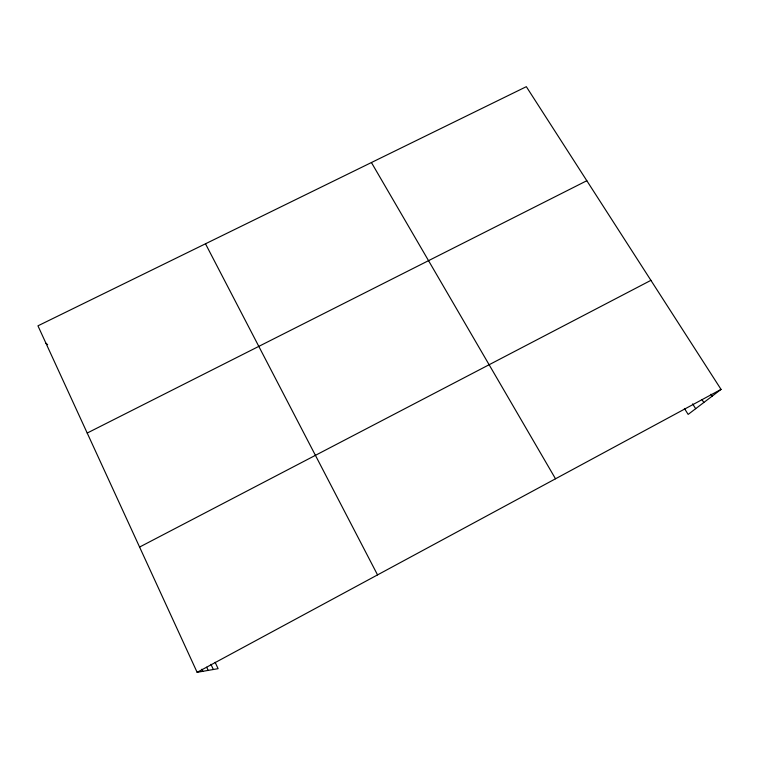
<?xml version="1.0" encoding="UTF-8"?>
<svg xmlns="http://www.w3.org/2000/svg" width="759" height="759" viewBox="0 0 759 759"><rect width="100%" height="100%" fill="white"/><g stroke="black" fill="none" stroke-linecap="round" stroke-linejoin="round"><path stroke-width="1.14" d="M215.129 662.284L218.099 668.67L197.131 672.322L37.95 325.829L526.329 86.678L721.05 389.395L688.157 414.405L684.4 408.437M197.131 672.322L721.05 389.395M139.58 547.059L650.909 280.346M87.209 433.047L586.821 180.718M45.957 343.258L47.637 344.681M710.936 394.234L712.16 396.151M701.933 399.538L703.821 402.498M692.625 403.883L695.661 408.693M371.426 162.54L555.503 478.787M205.499 243.791L377.536 574.895M210.936 664.315L213.336 669.504M206.676 667.208L208.156 670.406M201.866 669.248L202.824 671.326"/></g></svg>
